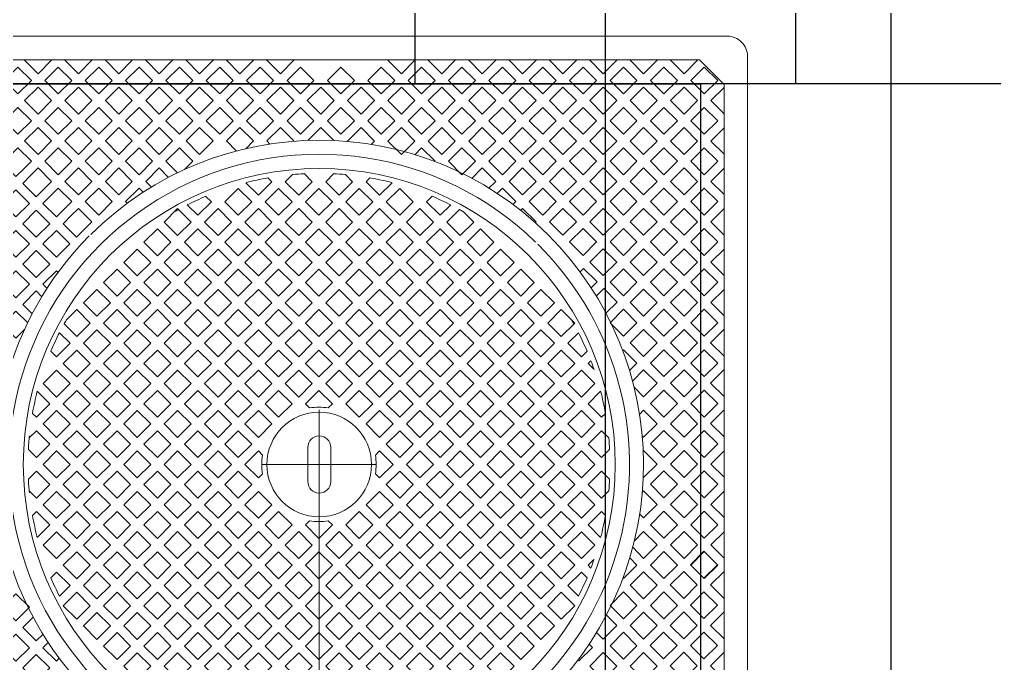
# Model space of a CAD drawing. Header units: millimetres. Extents: x -157642 to 241542, y -22875 to 31024.
# Drawn here: x -116766 to -115742, y 10566 to 11243 of the extents above; entities that cross this region are included whole.
import ezdxf

# ---------------------------------------------------------------- set-up
doc = ezdxf.new("R2010")
doc.units = ezdxf.units.MM
doc.header["$LTSCALE"] = 100
doc.header["$MEASUREMENT"] = 0
doc.linetypes.add('DASHEDX2', pattern=[1.5, 1, -0.5])
doc.layers.add('4', color=4, linetype='DASHEDX2', transparency=0.1)
doc.layers.add('8', color=8, linetype='Continuous')
doc.layers.add('timcong', color=20, linetype='Continuous')
doc.layers.add('Dim', color=25, linetype='Continuous', lineweight=9)

# ---------------------------------------------------------------- blocks, each defined once
blk = doc.blocks.new('N')
at = {"layer": 'Dim'}
for p, q in [((-2.99, 87.55), (-84.36, 87.55)), ((-0.41, 84.96), (-2.99, 87.55)), ((-0.41, 84.96), (-2.99, 87.55)), ((-0.41, 5.13), (-0.41, 84.96)), ((-41.11, 46.2), (-44.71, 46.2)), ((-45.91, 45), (-45.91, 45)), ((-39.91, 45), (-39.91, 45)), ((-41.11, 43.8), (-44.71, 43.8))]:
    blk.add_line(p, q, dxfattribs=at)
at = {"layer": 'Dim', "ltscale": 3}
for p, q in [((-42.91, 50.94), (-42.91, 38.99)), ((-37.15, 45), (-89.94, 45))]:
    blk.add_line(p, q, dxfattribs=at)
at = {"layer": 'Dim'}
blk.add_lwpolyline([(-0.01, 90, -0.414214), (2.09, 87.9), (2.09, 2.1, -0.414214), (-0.01, 0), (-85.83, 0, -0.414214), (-87.93, 2.1), (-87.93, 87.9, -0.414214), (-85.83, 90)], format="xyb", close=True, dxfattribs=at)
for points in [[(-65.46, 87.55), (-64.05, 86.13), (-62.64, 87.55)], [(-61.22, 87.55), (-59.81, 86.13), (-58.39, 87.55)], [(-56.98, 87.55), (-55.56, 86.13), (-54.15, 87.55)], [(-52.74, 87.55), (-51.35, 86.16), (-49.97, 87.55)], [(-48.49, 87.55), (-47.11, 86.16), (-45.72, 87.55)], [(-44.25, 87.55), (-42.87, 86.16), (-41.48, 87.55)], [(-40.01, 87.55), (-38.59, 86.13), (-37.18, 87.55)], [(-35.77, 87.55), (-34.35, 86.13), (-32.94, 87.55)], [(-31.52, 87.55), (-30.11, 86.13), (-28.69, 87.55)], [(-27.28, 87.55), (-25.9, 86.16), (-24.51, 87.55)], [(-23.04, 87.55), (-21.65, 86.16), (-20.27, 87.55)], [(-18.8, 87.55), (-17.41, 86.16), (-16.03, 87.55)], [(-14.55, 87.55), (-13.17, 86.16), (-11.78, 87.55)], [(-10.31, 87.55), (-8.93, 86.16), (-7.54, 87.55)], [(-6.07, 87.55), (-4.68, 86.16), (-3.3, 87.55)], [(-0.41, 84.72), (-0.44, 84.75), (-1.85, 83.33), (-0.44, 81.92), (-0.41, 81.95)], [(-50.92, 78.11), (-49.94, 79.09), (-51.35, 80.51), (-52.77, 79.09), (-51.61, 77.94)], [(-45.85, 78.94), (-45.69, 79.09), (-47.11, 80.51), (-48.52, 79.09), (-48.1, 78.67)], [(-41.51, 79.04), (-41.45, 79.09), (-42.87, 80.51), (-44.28, 79.09), (-44.23, 79.04)], [(-37.64, 78.66), (-37.21, 79.09), (-38.62, 80.51), (-40.04, 79.09), (-39.88, 78.93)], [(-34.14, 77.92), (-32.97, 79.09), (-34.38, 80.51), (-35.8, 79.09), (-34.79, 78.08)], [(-0.41, 80.48), (-0.44, 80.51), (-1.85, 79.09), (-0.44, 77.68), (-0.41, 77.7)], [(-52.71, 77.63), (-53.47, 78.38), (-54.89, 76.97), (-54.83, 76.91)], [(-30.93, 76.89), (-30.85, 76.97), (-32.26, 78.38), (-33.04, 77.6)], [(-58.74, 75.17), (-59.84, 76.26), (-61.25, 74.85), (-60.55, 74.15)], [(-25.22, 74.11), (-24.43, 74.9), (-25.84, 76.32), (-27.02, 75.13)], [(-0.41, 76.24), (-0.44, 76.26), (-1.85, 74.85), (-0.44, 73.44), (-0.41, 73.46)], [(-48.26, 75.08), (-47.85, 74.67), (-49.26, 73.25), (-50.58, 74.57)], [(-44.45, 75.51), (-43.6, 74.67), (-45.02, 73.25), (-46.43, 74.67), (-45.68, 75.42)], [(-40.12, 75.42), (-39.36, 74.67), (-40.78, 73.25), (-42.19, 74.67), (-41.35, 75.51)], [(-35.22, 74.57), (-36.53, 73.25), (-37.95, 74.67), (-37.54, 75.08)], [(-52.88, 73.87), (-53.5, 73.25), (-53.79, 73.54)], [(-32, 73.54), (-32.29, 73.25), (-32.91, 73.87)], [(-22.68, 72.41), (-22.31, 72.78), (-23.72, 74.2), (-24.35, 73.57)], [(-61.79, 73.36), (-62.13, 73.7), (-63.55, 72.28), (-63.45, 72.18)], [(-54.8, 73.14), (-54.21, 72.55), (-55.62, 71.13), (-56.73, 72.24)], [(-29.06, 72.24), (-30.17, 71.13), (-31.58, 72.55), (-30.99, 73.14)], [(-0.41, 71.99), (-0.44, 72.02), (-1.85, 70.61), (-0.44, 69.19), (-0.41, 69.22)], [(-16.21, 66.15), (-16, 66.36), (-17.41, 67.78), (-17.5, 67.69)], [(-0.41, 67.75), (-0.44, 67.78), (-1.85, 66.36), (-0.44, 64.95), (-0.41, 64.98)], [(-14.43, 63.69), (-13.87, 64.24), (-15.29, 65.66), (-15.59, 65.35)], [(-12.85, 61.02), (-11.75, 62.12), (-13.17, 63.54), (-13.88, 62.82)], [(-0.41, 63.51), (-0.44, 63.54), (-1.85, 62.12), (-0.44, 60.71), (-0.41, 60.73)], [(-16.11, 59.73), (-17.44, 58.4), (-18.86, 59.82), (-17.44, 61.23), (-16.34, 60.13)], [(-14.73, 56.87), (-15.32, 56.28), (-16.73, 57.7), (-15.62, 58.81)], [(-0.41, 59.27), (-0.44, 59.29), (-1.85, 57.88), (-0.44, 56.46), (-0.41, 56.49)], [(-10.36, 55.03), (-9.63, 55.76), (-11.05, 57.17), (-11.08, 57.14)], [(-0.41, 55.02), (-0.44, 55.05), (-1.85, 53.64), (-0.44, 52.22), (-0.41, 52.25)], [(-43.88, 50.9), (-44.31, 51.33), (-42.9, 52.75), (-41.48, 51.33), (-41.92, 50.9)], [(-12.79, 50.33), (-13.2, 49.92), (-14.61, 51.33), (-13.3, 52.65)], [(-8.98, 48.04), (-8.93, 47.98), (-7.51, 49.39), (-8.93, 50.81), (-9.28, 50.45)], [(-12.35, 46.52), (-13.2, 45.68), (-14.61, 47.09), (-13.2, 48.5), (-12.44, 47.75)], [(-48.83, 43.99), (-49.26, 43.55), (-50.67, 44.97), (-49.26, 46.38), (-48.83, 45.95)], [(-36.97, 45.95), (-36.53, 46.38), (-35.12, 44.97), (-36.53, 43.55), (-36.97, 43.99)], [(-8.87, 43.79), (-7.51, 45.15), (-8.88, 46.52)], [(-12.44, 42.19), (-13.2, 41.43), (-14.61, 42.85), (-13.2, 44.26), (-12.35, 43.42)], [(-9.24, 39.81), (-8.92, 39.49), (-7.51, 40.91), (-8.92, 42.32), (-8.95, 42.29)], [(-0.41, 42.3), (-0.44, 42.32), (-1.85, 40.91), (-0.44, 39.49), (-0.41, 39.52)], [(-13.3, 37.29), (-14.61, 38.6), (-13.2, 40.02), (-12.79, 39.61)], [(-41.92, 39.04), (-41.48, 38.6), (-42.9, 37.19), (-44.31, 38.6), (-43.88, 39.04)], [(-9.98, 36.3), (-8.92, 35.25), (-7.51, 36.67), (-8.92, 38.08), (-9.73, 37.27)], [(-0.41, 38.05), (-0.44, 38.08), (-1.85, 36.67), (-0.44, 35.25), (-0.41, 35.28)], [(-0.41, 33.81), (-0.44, 33.84), (-1.85, 32.42), (-0.44, 31.01), (-0.41, 31.04)], [(-15.62, 31.13), (-16.73, 32.24), (-15.32, 33.66), (-14.73, 33.06)], [(-12.27, 30.11), (-11.05, 28.89), (-9.63, 30.3), (-11.05, 31.72), (-11.93, 30.83)], [(-13.77, 27.36), (-13.17, 26.77), (-11.75, 28.18), (-12.75, 29.17)], [(-0.41, 29.57), (-0.44, 29.59), (-1.85, 28.18), (-0.44, 26.77), (-0.41, 26.79)], [(-15.47, 24.82), (-15.29, 24.64), (-13.87, 26.06), (-14.31, 26.49)], [(-0.41, 25.33), (-0.44, 25.35), (-1.85, 23.94), (-0.44, 22.52), (-0.41, 22.55)], [(-28.13, 18.19), (-29.46, 19.51), (-28.05, 20.93), (-26.63, 19.51), (-27.74, 18.41)], [(-16.8, 18.89), (-16, 19.7), (-17.41, 21.11), (-18.22, 20.3)], [(-0.41, 21.08), (-0.44, 21.11), (-1.85, 19.7), (-0.44, 18.28), (-0.41, 18.31)], [(-16.8, 18.89), (-17.61, 18.08), (-19.02, 19.5), (-18.22, 20.3)], [(-56.73, 17.7), (-55.62, 18.81), (-54.21, 17.39), (-54.8, 16.8)], [(-30.99, 16.8), (-31.58, 17.39), (-30.17, 18.81), (-29.06, 17.7)], [(-14.68, 16.77), (-13.87, 17.57), (-15.29, 18.99), (-16.09, 18.18)], [(-61.6, 16.52), (-62.16, 15.96), (-63.57, 17.38), (-63.26, 17.68)], [(-22.73, 17.55), (-22.56, 17.38), (-23.97, 15.96), (-24.41, 16.4)], [(-14.68, 16.77), (-15.49, 15.96), (-16.9, 17.38), (-16.09, 18.18)], [(-50.58, 15.37), (-49.26, 16.68), (-47.85, 15.27), (-48.26, 14.86)], [(-45.68, 14.51), (-46.43, 15.27), (-45.02, 16.68), (-43.6, 15.27), (-44.45, 14.43)], [(-41.35, 14.43), (-42.19, 15.27), (-40.78, 16.68), (-39.36, 15.27), (-40.12, 14.51)], [(-37.54, 14.86), (-37.95, 15.27), (-36.53, 16.68), (-35.22, 15.37)], [(-12.56, 14.65), (-11.75, 15.45), (-13.17, 16.87), (-13.97, 16.06)], [(-0.41, 16.84), (-0.44, 16.87), (-1.85, 15.45), (-0.44, 14.04), (-0.41, 14.06)], [(-58.94, 14.94), (-60.03, 13.84), (-61.45, 15.25), (-60.74, 15.97)], [(-25.28, 15.85), (-24.68, 15.25), (-26.09, 13.84), (-27.09, 14.83)], [(-12.56, 14.65), (-13.37, 13.84), (-14.78, 15.25), (-13.97, 16.06)], [(-28.03, 14.36), (-26.8, 13.13), (-28.21, 11.72), (-29.63, 13.13), (-28.74, 14.02)], [(-10.44, 12.52), (-9.63, 13.33), (-11.05, 14.75), (-11.85, 13.94)], [(-10.44, 12.53), (-11.24, 11.72), (-12.66, 13.13), (-11.85, 13.94)]]:
    blk.add_lwpolyline(points, dxfattribs=at)
for points in [[(-61.93, 84.01), (-60.51, 85.43), (-61.93, 86.84), (-63.34, 85.43)], [(-61.93, 84.01), (-60.51, 85.43), (-61.93, 86.84), (-63.34, 85.43)], [(-57.69, 84.01), (-56.27, 85.43), (-57.69, 86.84), (-59.1, 85.43)], [(-57.69, 84.01), (-56.27, 85.43), (-57.69, 86.84), (-59.1, 85.43)], [(-53.47, 84.04), (-52.06, 85.46), (-53.47, 86.87), (-54.89, 85.46)], [(-53.44, 84.01), (-52.03, 85.43), (-53.44, 86.84), (-54.86, 85.43)], [(-49.23, 84.04), (-47.82, 85.46), (-49.23, 86.87), (-50.64, 85.46)], [(-49.23, 84.04), (-47.82, 85.46), (-49.23, 86.87), (-50.64, 85.46)], [(-49.23, 84.04), (-47.82, 85.46), (-49.23, 86.87), (-50.64, 85.46)], [(-44.99, 84.04), (-43.57, 85.46), (-44.99, 86.87), (-46.4, 85.46)], [(-44.99, 84.04), (-43.57, 85.46), (-44.99, 86.87), (-46.4, 85.46)], [(-40.74, 84.04), (-39.33, 85.46), (-40.74, 86.87), (-42.16, 85.46)], [(-36.5, 84.04), (-35.09, 85.46), (-36.5, 86.87), (-37.92, 85.46)], [(-32.26, 84.04), (-30.85, 85.46), (-32.26, 86.87), (-33.67, 85.46)], [(-28.02, 84.04), (-26.6, 85.46), (-28.02, 86.87), (-29.43, 85.46)], [(-23.77, 84.04), (-22.36, 85.46), (-23.77, 86.87), (-25.19, 85.46)], [(-19.53, 84.04), (-18.12, 85.46), (-19.53, 86.87), (-20.95, 85.46)], [(-15.29, 84.04), (-13.87, 85.46), (-15.29, 86.87), (-16.7, 85.46)], [(-11.05, 84.04), (-9.63, 85.46), (-11.05, 86.87), (-12.46, 85.46)], [(-6.8, 84.04), (-5.39, 85.46), (-6.8, 86.87), (-8.22, 85.46)], [(-2.56, 84.04), (-1.15, 85.46), (-2.56, 86.87), (-3.98, 85.46)], [(-64.05, 81.89), (-62.64, 83.3), (-64.05, 84.72), (-65.46, 83.3)], [(-59.81, 81.89), (-58.39, 83.3), (-59.81, 84.72), (-61.22, 83.3)], [(-55.56, 81.89), (-54.15, 83.3), (-55.56, 84.72), (-56.98, 83.3)], [(-51.35, 81.92), (-49.94, 83.33), (-51.35, 84.75), (-52.77, 83.33)], [(-51.35, 81.92), (-49.94, 83.33), (-51.35, 84.75), (-52.77, 83.33)], [(-47.11, 81.92), (-45.69, 83.33), (-47.11, 84.75), (-48.52, 83.33)], [(-47.11, 81.92), (-45.69, 83.33), (-47.11, 84.75), (-48.52, 83.33)], [(-47.11, 81.92), (-45.69, 83.33), (-47.11, 84.75), (-48.52, 83.33)], [(-42.87, 81.92), (-41.45, 83.33), (-42.87, 84.75), (-44.28, 83.33)], [(-38.62, 81.92), (-37.21, 83.33), (-38.62, 84.75), (-40.04, 83.33)], [(-34.38, 81.92), (-32.97, 83.33), (-34.38, 84.75), (-35.8, 83.33)], [(-30.14, 81.92), (-28.72, 83.33), (-30.14, 84.75), (-31.55, 83.33)], [(-25.9, 81.92), (-24.48, 83.33), (-25.9, 84.75), (-27.31, 83.33)], [(-21.65, 81.92), (-20.24, 83.33), (-21.65, 84.75), (-23.07, 83.33)], [(-17.41, 81.92), (-16, 83.33), (-17.41, 84.75), (-18.82, 83.33)], [(-13.17, 81.92), (-11.75, 83.33), (-13.17, 84.75), (-14.58, 83.33)], [(-8.93, 81.92), (-7.51, 83.33), (-8.93, 84.75), (-10.34, 83.33)], [(-4.68, 81.92), (-3.27, 83.33), (-4.68, 84.75), (-6.1, 83.33)], [(-61.93, 79.77), (-60.51, 81.18), (-61.93, 82.6), (-63.34, 81.18)], [(-57.72, 79.8), (-56.3, 81.21), (-57.72, 82.63), (-59.13, 81.21)], [(-53.47, 79.8), (-52.06, 81.21), (-53.47, 82.63), (-54.89, 81.21)], [(-49.23, 79.8), (-47.82, 81.21), (-49.23, 82.63), (-50.64, 81.21)], [(-44.99, 79.8), (-43.57, 81.21), (-44.99, 82.63), (-46.4, 81.21)], [(-40.74, 79.8), (-39.33, 81.21), (-40.74, 82.63), (-42.16, 81.21)], [(-36.5, 79.8), (-35.09, 81.21), (-36.5, 82.63), (-37.92, 81.21)], [(-32.26, 79.8), (-30.85, 81.21), (-32.26, 82.63), (-33.67, 81.21)], [(-28.02, 79.8), (-26.6, 81.21), (-28.02, 82.63), (-29.43, 81.21)], [(-23.77, 79.8), (-22.36, 81.21), (-23.77, 82.63), (-25.19, 81.21)], [(-19.53, 79.8), (-18.12, 81.21), (-19.53, 82.63), (-20.95, 81.21)], [(-15.29, 79.8), (-13.87, 81.21), (-15.29, 82.63), (-16.7, 81.21)], [(-11.05, 79.8), (-9.63, 81.21), (-11.05, 82.63), (-12.46, 81.21)], [(-6.8, 79.8), (-5.39, 81.21), (-6.8, 82.63), (-8.22, 81.21)], [(-2.56, 79.8), (-1.15, 81.21), (-2.56, 82.63), (-3.98, 81.21)], [(-64.08, 77.68), (-62.67, 79.09), (-64.08, 80.51), (-65.49, 79.09)], [(-59.84, 77.68), (-58.42, 79.09), (-59.84, 80.51), (-61.25, 79.09)], [(-55.59, 77.68), (-54.18, 79.09), (-55.59, 80.51), (-57.01, 79.09)], [(-55.59, 77.68), (-54.18, 79.09), (-55.59, 80.51), (-57.01, 79.09)], [(-30.14, 77.68), (-28.72, 79.09), (-30.14, 80.51), (-31.55, 79.09)], [(-25.9, 77.68), (-24.48, 79.09), (-25.9, 80.51), (-27.31, 79.09)], [(-21.65, 77.68), (-20.24, 79.09), (-21.65, 80.51), (-23.07, 79.09)], [(-17.41, 77.68), (-16, 79.09), (-17.41, 80.51), (-18.82, 79.09)], [(-13.17, 77.68), (-11.75, 79.09), (-13.17, 80.51), (-14.58, 79.09)], [(-8.93, 77.68), (-7.51, 79.09), (-8.93, 80.51), (-10.34, 79.09)], [(-4.68, 77.68), (-3.27, 79.09), (-4.68, 80.51), (-6.1, 79.09)], [(-61.96, 75.56), (-60.54, 76.97), (-61.96, 78.38), (-63.37, 76.97)], [(-57.72, 75.56), (-56.3, 76.97), (-57.72, 78.38), (-59.13, 76.97)], [(-28.02, 75.56), (-26.6, 76.97), (-28.02, 78.38), (-29.43, 76.97)], [(-23.77, 75.56), (-22.36, 76.97), (-23.77, 78.38), (-25.19, 76.97)], [(-19.53, 75.56), (-18.12, 76.97), (-19.53, 78.38), (-20.95, 76.97)], [(-15.29, 75.56), (-13.87, 76.97), (-15.29, 78.38), (-16.7, 76.97)], [(-11.05, 75.56), (-9.63, 76.97), (-11.05, 78.38), (-12.46, 76.97)], [(-6.8, 75.56), (-5.39, 76.97), (-6.8, 78.38), (-8.22, 76.97)], [(-2.56, 75.56), (-1.15, 76.97), (-2.56, 78.38), (-3.98, 76.97)], [(-64.08, 73.43), (-62.67, 74.85), (-64.08, 76.26), (-65.49, 74.85)], [(-21.65, 73.44), (-20.24, 74.85), (-21.65, 76.26), (-23.07, 74.85)], [(-17.41, 73.44), (-16, 74.85), (-17.41, 76.26), (-18.82, 74.85)], [(-13.17, 73.44), (-11.75, 74.85), (-13.17, 76.26), (-14.58, 74.85)], [(-8.93, 73.44), (-7.51, 74.85), (-8.93, 76.26), (-10.34, 74.85)], [(-4.68, 73.44), (-3.27, 74.85), (-4.68, 76.26), (-6.1, 74.85)], [(-49.97, 72.55), (-51.38, 71.13), (-52.8, 72.55), (-51.38, 73.96)], [(-45.73, 72.55), (-47.14, 71.13), (-48.55, 72.55), (-47.14, 73.96)], [(-41.48, 72.55), (-42.9, 71.13), (-44.31, 72.55), (-42.9, 73.96)], [(-37.24, 72.55), (-38.65, 71.13), (-40.07, 72.55), (-38.65, 73.96)], [(-33, 72.55), (-34.41, 71.13), (-35.83, 72.55), (-34.41, 73.96)], [(-19.53, 71.31), (-18.12, 72.73), (-19.53, 74.14), (-20.95, 72.73)], [(-15.29, 71.31), (-13.87, 72.73), (-15.29, 74.14), (-16.7, 72.73)], [(-11.05, 71.31), (-9.63, 72.73), (-11.05, 74.14), (-12.46, 72.73)], [(-6.8, 71.31), (-5.39, 72.73), (-6.8, 74.14), (-8.22, 72.73)], [(-2.56, 71.31), (-1.15, 72.73), (-2.56, 74.14), (-3.98, 72.73)], [(-56.33, 70.42), (-57.75, 69.01), (-59.16, 70.42), (-57.75, 71.84)], [(-52.08, 70.42), (-53.5, 69.01), (-54.91, 70.42), (-53.5, 71.84)], [(-47.85, 70.42), (-49.26, 69.01), (-50.67, 70.42), (-49.26, 71.84)], [(-43.6, 70.42), (-45.02, 69.01), (-46.43, 70.42), (-45.02, 71.84)], [(-39.36, 70.42), (-40.78, 69.01), (-42.19, 70.42), (-40.78, 71.84)], [(-35.12, 70.42), (-36.53, 69.01), (-37.95, 70.42), (-36.53, 71.84)], [(-30.88, 70.42), (-32.29, 69.01), (-33.7, 70.42), (-32.29, 71.84)], [(-26.63, 70.42), (-28.05, 69.01), (-29.46, 70.42), (-28.05, 71.84)], [(-17.41, 69.19), (-16, 70.61), (-17.41, 72.02), (-18.82, 70.61)], [(-13.17, 69.19), (-11.75, 70.61), (-13.17, 72.02), (-14.58, 70.61)], [(-8.93, 69.19), (-7.51, 70.61), (-8.93, 72.02), (-10.34, 70.61)], [(-4.68, 69.19), (-3.27, 70.61), (-4.68, 72.02), (-6.1, 70.61)], [(-58.45, 68.3), (-59.87, 66.89), (-61.28, 68.3), (-59.87, 69.72)], [(-54.2, 68.3), (-55.62, 66.89), (-57.03, 68.3), (-55.62, 69.72)], [(-49.96, 68.3), (-51.38, 66.89), (-52.79, 68.3), (-51.38, 69.72)], [(-45.73, 68.3), (-47.14, 66.89), (-48.55, 68.3), (-47.14, 69.72)], [(-41.48, 68.3), (-42.9, 66.89), (-44.31, 68.3), (-42.9, 69.72)], [(-37.24, 68.3), (-38.65, 66.89), (-40.07, 68.3), (-38.65, 69.72)], [(-33, 68.3), (-34.41, 66.89), (-35.83, 68.3), (-34.41, 69.72)], [(-28.75, 68.3), (-30.17, 66.89), (-31.58, 68.3), (-30.17, 69.72)], [(-24.51, 68.3), (-25.93, 66.89), (-27.34, 68.3), (-25.93, 69.72)], [(-15.29, 67.07), (-13.87, 68.49), (-15.29, 69.9), (-16.7, 68.49)], [(-11.05, 67.07), (-9.63, 68.49), (-11.05, 69.9), (-12.46, 68.49)], [(-6.8, 67.07), (-5.39, 68.49), (-6.8, 69.9), (-8.22, 68.49)], [(-2.56, 67.07), (-1.15, 68.49), (-2.56, 69.9), (-3.98, 68.49)], [(-13.17, 64.95), (-11.75, 66.36), (-13.17, 67.78), (-14.58, 66.36)], [(-8.93, 64.95), (-7.51, 66.36), (-8.93, 67.78), (-10.34, 66.36)], [(-4.68, 64.95), (-3.27, 66.36), (-4.68, 67.78), (-6.1, 66.36)], [(-60.57, 66.18), (-61.99, 64.77), (-63.4, 66.18), (-61.99, 67.6)], [(-56.33, 66.18), (-57.75, 64.77), (-59.16, 66.18), (-57.75, 67.6)], [(-52.08, 66.18), (-53.5, 64.77), (-54.91, 66.18), (-53.5, 67.6)], [(-47.85, 66.18), (-49.26, 64.77), (-50.67, 66.18), (-49.26, 67.6)], [(-43.6, 66.18), (-45.02, 64.77), (-46.43, 66.18), (-45.02, 67.6)], [(-39.36, 66.18), (-40.78, 64.77), (-42.19, 66.18), (-40.78, 67.6)], [(-35.12, 66.18), (-36.53, 64.77), (-37.95, 66.18), (-36.53, 67.6)], [(-30.88, 66.18), (-32.29, 64.77), (-33.7, 66.18), (-32.29, 67.6)], [(-26.63, 66.18), (-28.05, 64.77), (-29.46, 66.18), (-28.05, 67.6)], [(-22.39, 66.18), (-23.8, 64.77), (-25.22, 66.18), (-23.8, 67.6)], [(-11.05, 62.83), (-9.63, 64.24), (-11.05, 65.66), (-12.46, 64.24)], [(-6.8, 62.83), (-5.39, 64.24), (-6.8, 65.66), (-8.22, 64.24)], [(-2.56, 62.83), (-1.15, 64.24), (-2.56, 65.66), (-3.98, 64.24)], [(-62.7, 64.06), (-64.11, 62.65), (-65.52, 64.06), (-64.11, 65.47)], [(-58.45, 64.06), (-59.87, 62.65), (-61.28, 64.06), (-59.87, 65.47)], [(-54.2, 64.06), (-55.62, 62.65), (-57.03, 64.06), (-55.62, 65.47)], [(-49.96, 64.06), (-51.38, 62.65), (-52.79, 64.06), (-51.38, 65.47)], [(-45.73, 64.06), (-47.14, 62.65), (-48.55, 64.06), (-47.14, 65.47)], [(-41.48, 64.06), (-42.9, 62.65), (-44.31, 64.06), (-42.9, 65.47)], [(-37.24, 64.06), (-38.65, 62.65), (-40.07, 64.06), (-38.65, 65.47)], [(-33, 64.06), (-34.41, 62.65), (-35.83, 64.06), (-34.41, 65.47)], [(-28.75, 64.06), (-30.17, 62.65), (-31.58, 64.06), (-30.17, 65.47)], [(-24.51, 64.06), (-25.93, 62.65), (-27.34, 64.06), (-25.93, 65.47)], [(-20.27, 64.06), (-21.68, 62.65), (-23.1, 64.06), (-21.68, 65.47)], [(-8.93, 60.71), (-7.51, 62.12), (-8.93, 63.54), (-10.34, 62.12)], [(-4.68, 60.71), (-3.27, 62.12), (-4.68, 63.54), (-6.1, 62.12)], [(-60.57, 61.94), (-61.99, 60.53), (-63.4, 61.94), (-61.99, 63.35)], [(-56.33, 61.94), (-57.75, 60.53), (-59.16, 61.94), (-57.75, 63.35)], [(-52.08, 61.94), (-53.5, 60.53), (-54.91, 61.94), (-53.5, 63.35)], [(-47.85, 61.94), (-49.26, 60.53), (-50.67, 61.94), (-49.26, 63.35)], [(-43.6, 61.94), (-45.02, 60.53), (-46.43, 61.94), (-45.02, 63.35)], [(-39.36, 61.94), (-40.78, 60.53), (-42.19, 61.94), (-40.78, 63.35)], [(-35.12, 61.94), (-36.53, 60.53), (-37.95, 61.94), (-36.53, 63.35)], [(-30.88, 61.94), (-32.29, 60.53), (-33.7, 61.94), (-32.29, 63.35)], [(-26.63, 61.94), (-28.05, 60.53), (-29.46, 61.94), (-28.05, 63.35)], [(-22.39, 61.94), (-23.8, 60.53), (-25.22, 61.94), (-23.8, 63.35)], [(-18.15, 61.94), (-19.56, 60.53), (-20.98, 61.94), (-19.56, 63.35)], [(-62.7, 59.82), (-64.11, 58.4), (-65.52, 59.82), (-64.11, 61.23)], [(-58.45, 59.82), (-59.87, 58.4), (-61.28, 59.82), (-59.87, 61.23)], [(-54.2, 59.82), (-55.62, 58.4), (-57.03, 59.82), (-55.62, 61.23)], [(-49.96, 59.82), (-51.38, 58.4), (-52.79, 59.82), (-51.38, 61.23)], [(-45.73, 59.82), (-47.14, 58.4), (-48.55, 59.82), (-47.14, 61.23)], [(-41.48, 59.82), (-42.9, 58.4), (-44.31, 59.82), (-42.9, 61.23)], [(-37.24, 59.82), (-38.65, 58.4), (-40.07, 59.82), (-38.65, 61.23)], [(-33, 59.82), (-34.41, 58.4), (-35.83, 59.82), (-34.41, 61.23)], [(-28.75, 59.82), (-30.17, 58.4), (-31.58, 59.82), (-30.17, 61.23)], [(-24.51, 59.82), (-25.93, 58.4), (-27.34, 59.82), (-25.93, 61.23)], [(-20.27, 59.82), (-21.68, 58.4), (-23.1, 59.82), (-21.68, 61.23)], [(-11.05, 58.59), (-9.63, 60), (-11.05, 61.41), (-12.46, 60)], [(-6.8, 58.59), (-5.39, 60), (-6.8, 61.41), (-8.22, 60)], [(-2.56, 58.59), (-1.15, 60), (-2.56, 61.41), (-3.98, 60)], [(-60.57, 57.7), (-61.99, 56.28), (-63.4, 57.7), (-61.99, 59.11)], [(-56.33, 57.7), (-57.75, 56.28), (-59.16, 57.7), (-57.75, 59.11)], [(-52.08, 57.7), (-53.5, 56.28), (-54.91, 57.7), (-53.5, 59.11)], [(-47.85, 57.7), (-49.26, 56.28), (-50.67, 57.7), (-49.26, 59.11)], [(-43.6, 57.7), (-45.02, 56.28), (-46.43, 57.7), (-45.02, 59.11)], [(-39.36, 57.7), (-40.78, 56.28), (-42.19, 57.7), (-40.78, 59.11)], [(-35.12, 57.7), (-36.53, 56.28), (-37.95, 57.7), (-36.53, 59.11)], [(-30.88, 57.7), (-32.29, 56.28), (-33.7, 57.7), (-32.29, 59.11)], [(-26.63, 57.7), (-28.05, 56.28), (-29.46, 57.7), (-28.05, 59.11)], [(-22.39, 57.7), (-23.8, 56.28), (-25.22, 57.7), (-23.8, 59.11)], [(-18.15, 57.7), (-19.56, 56.28), (-20.98, 57.7), (-19.56, 59.11)], [(-8.93, 56.46), (-7.51, 57.88), (-8.93, 59.29), (-10.34, 57.88)], [(-4.68, 56.46), (-3.27, 57.88), (-4.68, 59.29), (-6.1, 57.88)], [(-62.7, 55.58), (-64.11, 54.16), (-65.52, 55.58), (-64.11, 56.99)], [(-58.45, 55.58), (-59.87, 54.16), (-61.28, 55.58), (-59.87, 56.99)], [(-54.2, 55.58), (-55.62, 54.16), (-57.03, 55.58), (-55.62, 56.99)], [(-49.96, 55.58), (-51.38, 54.16), (-52.79, 55.58), (-51.38, 56.99)], [(-45.73, 55.58), (-47.14, 54.16), (-48.55, 55.58), (-47.14, 56.99)], [(-41.48, 55.58), (-42.9, 54.16), (-44.31, 55.58), (-42.9, 56.99)], [(-37.24, 55.58), (-38.65, 54.16), (-40.07, 55.58), (-38.65, 56.99)], [(-33, 55.58), (-34.41, 54.16), (-35.83, 55.58), (-34.41, 56.99)], [(-28.75, 55.58), (-30.17, 54.16), (-31.58, 55.58), (-30.17, 56.99)], [(-24.51, 55.58), (-25.93, 54.16), (-27.34, 55.58), (-25.93, 56.99)], [(-20.27, 55.58), (-21.68, 54.16), (-23.1, 55.58), (-21.68, 56.99)], [(-16.03, 55.58), (-17.44, 54.16), (-18.86, 55.58), (-17.44, 56.99)], [(-6.8, 54.34), (-5.39, 55.76), (-6.8, 57.17), (-8.22, 55.76)], [(-2.56, 54.34), (-1.15, 55.76), (-2.56, 57.17), (-3.98, 55.76)], [(-60.58, 53.45), (-61.99, 52.04), (-63.41, 53.45), (-61.99, 54.87)], [(-56.33, 53.45), (-57.75, 52.04), (-59.16, 53.45), (-57.75, 54.87)], [(-52.08, 53.45), (-53.5, 52.04), (-54.91, 53.45), (-53.5, 54.87)], [(-47.85, 53.45), (-49.26, 52.04), (-50.67, 53.45), (-49.26, 54.87)], [(-43.6, 53.45), (-45.02, 52.04), (-46.43, 53.45), (-45.02, 54.87)], [(-39.36, 53.45), (-40.78, 52.04), (-42.19, 53.45), (-40.78, 54.87)], [(-35.12, 53.45), (-36.53, 52.04), (-37.95, 53.45), (-36.53, 54.87)], [(-30.88, 53.45), (-32.29, 52.04), (-33.7, 53.45), (-32.29, 54.87)], [(-26.63, 53.45), (-28.05, 52.04), (-29.46, 53.45), (-28.05, 54.87)], [(-22.39, 53.45), (-23.8, 52.04), (-25.22, 53.45), (-23.8, 54.87)], [(-18.15, 53.45), (-19.56, 52.04), (-20.98, 53.45), (-19.56, 54.87)], [(-13.91, 53.45), (-15.32, 52.04), (-16.73, 53.45), (-15.32, 54.87)], [(-8.93, 52.22), (-7.51, 53.64), (-8.93, 55.05), (-10.34, 53.64)], [(-4.68, 52.22), (-3.27, 53.64), (-4.68, 55.05), (-6.1, 53.64)], [(-62.7, 51.33), (-64.11, 49.92), (-65.53, 51.33), (-64.11, 52.75)], [(-58.46, 51.33), (-59.88, 49.92), (-61.29, 51.33), (-59.88, 52.75)], [(-54.2, 51.33), (-55.62, 49.92), (-57.03, 51.33), (-55.62, 52.75)], [(-49.96, 51.33), (-51.38, 49.92), (-52.79, 51.33), (-51.38, 52.75)], [(-45.73, 51.33), (-47.14, 49.92), (-48.55, 51.33), (-47.14, 52.75)], [(-37.24, 51.33), (-38.65, 49.92), (-40.07, 51.33), (-38.65, 52.75)], [(-33, 51.33), (-34.41, 49.92), (-35.83, 51.33), (-34.41, 52.75)], [(-28.75, 51.33), (-30.17, 49.92), (-31.58, 51.33), (-30.17, 52.75)], [(-24.51, 51.33), (-25.93, 49.92), (-27.34, 51.33), (-25.93, 52.75)], [(-20.27, 51.33), (-21.68, 49.92), (-23.1, 51.33), (-21.68, 52.75)], [(-16.03, 51.33), (-17.44, 49.92), (-18.86, 51.33), (-17.44, 52.75)], [(-6.8, 50.1), (-5.39, 51.51), (-6.8, 52.93), (-8.22, 51.51)], [(-2.56, 50.1), (-1.15, 51.51), (-2.56, 52.93), (-3.98, 51.51)], [(-60.57, 49.21), (-61.98, 47.8), (-63.4, 49.21), (-61.98, 50.63)], [(-56.33, 49.21), (-57.75, 47.8), (-59.16, 49.21), (-57.75, 50.63)], [(-52.08, 49.21), (-53.5, 47.8), (-54.91, 49.21), (-53.5, 50.63)], [(-47.85, 49.21), (-49.26, 47.8), (-50.67, 49.21), (-49.26, 50.63)], [(-35.12, 49.21), (-36.53, 47.8), (-37.95, 49.21), (-36.53, 50.63)], [(-30.88, 49.21), (-32.29, 47.8), (-33.7, 49.21), (-32.29, 50.63)], [(-26.63, 49.21), (-28.05, 47.8), (-29.46, 49.21), (-28.05, 50.63)], [(-22.39, 49.21), (-23.8, 47.8), (-25.22, 49.21), (-23.8, 50.63)], [(-18.15, 49.21), (-19.56, 47.8), (-20.98, 49.21), (-19.56, 50.63)], [(-13.91, 49.21), (-15.32, 47.8), (-16.73, 49.21), (-15.32, 50.63)], [(-4.68, 47.98), (-3.27, 49.39), (-4.68, 50.81), (-6.1, 49.39)], [(-62.7, 47.09), (-64.11, 45.68), (-65.53, 47.09), (-64.11, 48.5)], [(-58.46, 47.09), (-59.88, 45.68), (-61.29, 47.09), (-59.88, 48.5)], [(-54.2, 47.09), (-55.62, 45.68), (-57.03, 47.09), (-55.62, 48.5)], [(-49.96, 47.09), (-51.38, 45.68), (-52.79, 47.09), (-51.38, 48.5)], [(-33, 47.09), (-34.41, 45.68), (-35.83, 47.09), (-34.41, 48.5)], [(-28.75, 47.09), (-30.17, 45.68), (-31.58, 47.09), (-30.17, 48.5)], [(-24.51, 47.09), (-25.93, 45.68), (-27.34, 47.09), (-25.93, 48.5)], [(-20.27, 47.09), (-21.68, 45.68), (-23.1, 47.09), (-21.68, 48.5)], [(-16.03, 47.09), (-17.44, 45.68), (-18.86, 47.09), (-17.44, 48.5)], [(-6.8, 45.86), (-5.39, 47.27), (-6.8, 48.69), (-8.22, 47.27)], [(-2.56, 45.86), (-1.15, 47.27), (-2.56, 48.69), (-3.98, 47.27)], [(-60.57, 44.97), (-61.98, 43.55), (-63.4, 44.97), (-61.98, 46.38)], [(-56.33, 44.97), (-57.75, 43.55), (-59.16, 44.97), (-57.75, 46.38)], [(-52.08, 44.97), (-53.5, 43.55), (-54.91, 44.97), (-53.5, 46.38)], [(-30.88, 44.97), (-32.29, 43.55), (-33.7, 44.97), (-32.29, 46.38)], [(-26.63, 44.97), (-28.05, 43.55), (-29.46, 44.97), (-28.05, 46.38)], [(-22.39, 44.97), (-23.8, 43.55), (-25.22, 44.97), (-23.8, 46.38)], [(-18.15, 44.97), (-19.56, 43.55), (-20.98, 44.97), (-19.56, 46.38)], [(-13.91, 44.97), (-15.32, 43.55), (-16.73, 44.97), (-15.32, 46.38)], [(-4.68, 43.74), (-3.27, 45.15), (-4.68, 46.57), (-6.1, 45.15)], [(-62.7, 42.85), (-64.11, 41.43), (-65.53, 42.85), (-64.11, 44.26)], [(-58.46, 42.85), (-59.88, 41.43), (-61.29, 42.85), (-59.88, 44.26)], [(-54.2, 42.85), (-55.62, 41.43), (-57.03, 42.85), (-55.62, 44.26)], [(-49.96, 42.85), (-51.38, 41.43), (-52.79, 42.85), (-51.38, 44.26)], [(-33, 42.85), (-34.41, 41.43), (-35.83, 42.85), (-34.41, 44.26)], [(-28.75, 42.85), (-30.17, 41.43), (-31.58, 42.85), (-30.17, 44.26)], [(-24.51, 42.85), (-25.93, 41.43), (-27.34, 42.85), (-25.93, 44.26)], [(-20.27, 42.85), (-21.68, 41.43), (-23.1, 42.85), (-21.68, 44.26)], [(-16.03, 42.85), (-17.44, 41.43), (-18.86, 42.85), (-17.44, 44.26)], [(-6.8, 41.62), (-5.39, 43.03), (-6.8, 44.44), (-8.22, 43.03)], [(-2.56, 41.62), (-1.15, 43.03), (-2.56, 44.44), (-3.97, 43.03)], [(-60.57, 40.73), (-61.98, 39.31), (-63.4, 40.73), (-61.98, 42.14)], [(-56.33, 40.73), (-57.75, 39.31), (-59.16, 40.73), (-57.75, 42.14)], [(-52.08, 40.73), (-53.5, 39.31), (-54.91, 40.73), (-53.5, 42.14)], [(-47.85, 40.73), (-49.26, 39.31), (-50.67, 40.73), (-49.26, 42.14)], [(-35.12, 40.73), (-36.53, 39.31), (-37.95, 40.73), (-36.53, 42.14)], [(-30.88, 40.73), (-32.29, 39.31), (-33.7, 40.73), (-32.29, 42.14)], [(-26.63, 40.73), (-28.05, 39.31), (-29.46, 40.73), (-28.05, 42.14)], [(-22.39, 40.73), (-23.8, 39.31), (-25.22, 40.73), (-23.8, 42.14)], [(-18.15, 40.73), (-19.56, 39.31), (-20.98, 40.73), (-19.56, 42.14)], [(-13.91, 40.73), (-15.32, 39.31), (-16.73, 40.73), (-15.32, 42.14)], [(-4.68, 39.49), (-3.27, 40.91), (-4.68, 42.32), (-6.1, 40.91)], [(-62.7, 38.6), (-64.11, 37.19), (-65.53, 38.6), (-64.11, 40.02)], [(-58.46, 38.6), (-59.88, 37.19), (-61.29, 38.6), (-59.88, 40.02)], [(-54.2, 38.6), (-55.62, 37.19), (-57.03, 38.6), (-55.62, 40.02)], [(-49.96, 38.6), (-51.38, 37.19), (-52.79, 38.6), (-51.38, 40.02)], [(-45.73, 38.6), (-47.14, 37.19), (-48.55, 38.6), (-47.14, 40.02)], [(-37.24, 38.6), (-38.65, 37.19), (-40.07, 38.6), (-38.65, 40.02)], [(-33, 38.6), (-34.41, 37.19), (-35.83, 38.6), (-34.41, 40.02)], [(-28.75, 38.6), (-30.17, 37.19), (-31.58, 38.6), (-30.17, 40.02)], [(-24.51, 38.6), (-25.93, 37.19), (-27.34, 38.6), (-25.93, 40.02)], [(-20.27, 38.6), (-21.68, 37.19), (-23.1, 38.6), (-21.68, 40.02)], [(-16.03, 38.6), (-17.44, 37.19), (-18.86, 38.6), (-17.44, 40.02)], [(-6.8, 37.37), (-5.39, 38.79), (-6.8, 40.2), (-8.22, 38.79)], [(-2.56, 37.37), (-1.15, 38.79), (-2.56, 40.2), (-3.97, 38.79)], [(-4.68, 35.25), (-3.27, 36.67), (-4.68, 38.08), (-6.1, 36.67)], [(-60.57, 36.48), (-61.98, 35.07), (-63.4, 36.48), (-61.98, 37.9)], [(-56.33, 36.48), (-57.75, 35.07), (-59.16, 36.48), (-57.75, 37.9)], [(-52.08, 36.48), (-53.5, 35.07), (-54.91, 36.48), (-53.5, 37.9)], [(-47.85, 36.48), (-49.26, 35.07), (-50.67, 36.48), (-49.26, 37.9)], [(-43.6, 36.48), (-45.02, 35.07), (-46.43, 36.48), (-45.02, 37.9)], [(-39.36, 36.48), (-40.78, 35.07), (-42.19, 36.48), (-40.78, 37.9)], [(-35.12, 36.48), (-36.53, 35.07), (-37.95, 36.48), (-36.53, 37.9)], [(-30.88, 36.48), (-32.29, 35.07), (-33.7, 36.48), (-32.29, 37.9)], [(-26.63, 36.48), (-28.05, 35.07), (-29.46, 36.48), (-28.05, 37.9)], [(-22.39, 36.48), (-23.8, 35.07), (-25.22, 36.48), (-23.8, 37.9)], [(-18.15, 36.48), (-19.56, 35.07), (-20.98, 36.48), (-19.56, 37.9)], [(-13.91, 36.48), (-15.32, 35.07), (-16.73, 36.48), (-15.32, 37.9)], [(-6.8, 33.13), (-5.39, 34.54), (-6.8, 35.96), (-8.22, 34.54)], [(-2.56, 33.13), (-1.15, 34.54), (-2.56, 35.96), (-3.97, 34.54)], [(-62.7, 34.36), (-64.11, 32.95), (-65.52, 34.36), (-64.11, 35.78)], [(-58.45, 34.36), (-59.87, 32.95), (-61.28, 34.36), (-59.87, 35.78)], [(-54.2, 34.36), (-55.62, 32.95), (-57.03, 34.36), (-55.62, 35.78)], [(-49.96, 34.36), (-51.38, 32.95), (-52.79, 34.36), (-51.38, 35.78)], [(-45.73, 34.36), (-47.14, 32.95), (-48.55, 34.36), (-47.14, 35.78)], [(-41.48, 34.36), (-42.9, 32.95), (-44.31, 34.36), (-42.9, 35.78)], [(-37.24, 34.36), (-38.65, 32.95), (-40.07, 34.36), (-38.65, 35.78)], [(-33, 34.36), (-34.41, 32.95), (-35.83, 34.36), (-34.41, 35.78)], [(-28.75, 34.36), (-30.17, 32.95), (-31.58, 34.36), (-30.17, 35.78)], [(-24.51, 34.36), (-25.93, 32.95), (-27.34, 34.36), (-25.93, 35.78)], [(-20.27, 34.36), (-21.68, 32.95), (-23.1, 34.36), (-21.68, 35.78)], [(-16.03, 34.36), (-17.44, 32.95), (-18.86, 34.36), (-17.44, 35.78)], [(-8.92, 31.01), (-7.51, 32.42), (-8.92, 33.84), (-10.34, 32.42)], [(-4.68, 31.01), (-3.27, 32.42), (-4.68, 33.84), (-6.1, 32.42)], [(-60.57, 32.24), (-61.99, 30.83), (-63.4, 32.24), (-61.99, 33.66)], [(-56.33, 32.24), (-57.75, 30.83), (-59.16, 32.24), (-57.75, 33.66)], [(-52.08, 32.24), (-53.5, 30.83), (-54.91, 32.24), (-53.5, 33.66)], [(-47.85, 32.24), (-49.26, 30.83), (-50.67, 32.24), (-49.26, 33.66)], [(-43.6, 32.24), (-45.02, 30.83), (-46.43, 32.24), (-45.02, 33.66)], [(-39.36, 32.24), (-40.78, 30.83), (-42.19, 32.24), (-40.78, 33.66)], [(-35.12, 32.24), (-36.53, 30.83), (-37.95, 32.24), (-36.53, 33.66)], [(-30.88, 32.24), (-32.29, 30.83), (-33.7, 32.24), (-32.29, 33.66)], [(-26.63, 32.24), (-28.05, 30.83), (-29.46, 32.24), (-28.05, 33.66)], [(-22.39, 32.24), (-23.8, 30.83), (-25.22, 32.24), (-23.8, 33.66)], [(-18.15, 32.24), (-19.56, 30.83), (-20.98, 32.24), (-19.56, 33.66)], [(-62.7, 30.12), (-64.11, 28.71), (-65.52, 30.12), (-64.11, 31.53)], [(-58.45, 30.12), (-59.87, 28.71), (-61.28, 30.12), (-59.87, 31.53)], [(-54.2, 30.12), (-55.62, 28.71), (-57.03, 30.12), (-55.62, 31.53)], [(-49.96, 30.12), (-51.38, 28.71), (-52.79, 30.12), (-51.38, 31.53)], [(-45.73, 30.12), (-47.14, 28.71), (-48.55, 30.12), (-47.14, 31.53)], [(-41.48, 30.12), (-42.9, 28.71), (-44.31, 30.12), (-42.9, 31.53)], [(-37.24, 30.12), (-38.65, 28.71), (-40.07, 30.12), (-38.65, 31.53)], [(-33, 30.12), (-34.41, 28.71), (-35.83, 30.12), (-34.41, 31.53)], [(-28.75, 30.12), (-30.17, 28.71), (-31.58, 30.12), (-30.17, 31.53)], [(-24.51, 30.12), (-25.93, 28.71), (-27.34, 30.12), (-25.93, 31.53)], [(-20.27, 30.12), (-21.68, 28.71), (-23.1, 30.12), (-21.68, 31.53)], [(-16.03, 30.12), (-17.44, 28.71), (-18.86, 30.12), (-17.44, 31.53)], [(-6.8, 28.89), (-5.39, 30.3), (-6.8, 31.72), (-8.22, 30.3)], [(-2.56, 28.89), (-1.15, 30.3), (-2.56, 31.72), (-3.97, 30.3)], [(-60.57, 28), (-61.99, 26.58), (-63.4, 28), (-61.99, 29.41)], [(-56.33, 28), (-57.75, 26.58), (-59.16, 28), (-57.75, 29.41)], [(-52.08, 28), (-53.5, 26.58), (-54.91, 28), (-53.5, 29.41)], [(-47.85, 28), (-49.26, 26.58), (-50.67, 28), (-49.26, 29.41)], [(-43.6, 28), (-45.02, 26.58), (-46.43, 28), (-45.02, 29.41)], [(-39.36, 28), (-40.78, 26.58), (-42.19, 28), (-40.78, 29.41)], [(-35.12, 28), (-36.53, 26.58), (-37.95, 28), (-36.53, 29.41)], [(-30.88, 28), (-32.29, 26.58), (-33.7, 28), (-32.29, 29.41)], [(-26.63, 28), (-28.05, 26.58), (-29.46, 28), (-28.05, 29.41)], [(-22.39, 28), (-23.8, 26.58), (-25.22, 28), (-23.8, 29.41)], [(-18.15, 28), (-19.56, 26.58), (-20.98, 28), (-19.56, 29.41)], [(-8.92, 26.77), (-7.51, 28.18), (-8.92, 29.59), (-10.34, 28.18)], [(-4.68, 26.77), (-3.27, 28.18), (-4.68, 29.59), (-6.1, 28.18)], [(-62.7, 25.88), (-64.11, 24.46), (-65.52, 25.88), (-64.11, 27.29)], [(-58.45, 25.88), (-59.87, 24.46), (-61.28, 25.88), (-59.87, 27.29)], [(-54.2, 25.88), (-55.62, 24.46), (-57.03, 25.88), (-55.62, 27.29)], [(-49.96, 25.88), (-51.38, 24.46), (-52.79, 25.88), (-51.38, 27.29)], [(-45.73, 25.88), (-47.14, 24.46), (-48.55, 25.88), (-47.14, 27.29)], [(-41.48, 25.88), (-42.9, 24.46), (-44.31, 25.88), (-42.9, 27.29)], [(-37.24, 25.88), (-38.65, 24.46), (-40.07, 25.88), (-38.65, 27.29)], [(-33, 25.88), (-34.41, 24.46), (-35.83, 25.88), (-34.41, 27.29)], [(-28.75, 25.88), (-30.17, 24.46), (-31.58, 25.88), (-30.17, 27.29)], [(-24.51, 25.88), (-25.93, 24.46), (-27.34, 25.88), (-25.93, 27.29)], [(-20.27, 25.88), (-21.68, 24.46), (-23.1, 25.88), (-21.68, 27.29)], [(-11.05, 24.64), (-9.63, 26.06), (-11.05, 27.47), (-12.46, 26.06)], [(-6.8, 24.64), (-5.39, 26.06), (-6.8, 27.47), (-8.22, 26.06)], [(-2.56, 24.64), (-1.15, 26.06), (-2.56, 27.47), (-3.97, 26.06)], [(-60.57, 23.76), (-61.99, 22.34), (-63.4, 23.76), (-61.99, 25.17)], [(-56.33, 23.76), (-57.75, 22.34), (-59.16, 23.76), (-57.75, 25.17)], [(-52.08, 23.76), (-53.5, 22.34), (-54.91, 23.76), (-53.5, 25.17)], [(-47.85, 23.76), (-49.26, 22.34), (-50.67, 23.76), (-49.26, 25.17)], [(-43.6, 23.76), (-45.02, 22.34), (-46.43, 23.76), (-45.02, 25.17)], [(-39.36, 23.76), (-40.78, 22.34), (-42.19, 23.76), (-40.78, 25.17)], [(-35.12, 23.76), (-36.53, 22.34), (-37.95, 23.76), (-36.53, 25.17)], [(-30.88, 23.76), (-32.29, 22.34), (-33.7, 23.76), (-32.29, 25.17)], [(-26.63, 23.76), (-28.05, 22.34), (-29.46, 23.76), (-28.05, 25.17)], [(-22.39, 23.76), (-23.8, 22.34), (-25.22, 23.76), (-23.8, 25.17)], [(-13.17, 22.52), (-11.75, 23.94), (-13.17, 25.35), (-14.58, 23.94)], [(-8.92, 22.52), (-7.51, 23.94), (-8.92, 25.35), (-10.34, 23.94)], [(-4.68, 22.52), (-3.27, 23.94), (-4.68, 25.35), (-6.1, 23.94)], [(-58.45, 21.63), (-59.87, 20.22), (-61.28, 21.63), (-59.87, 23.05)], [(-54.2, 21.63), (-55.62, 20.22), (-57.03, 21.63), (-55.62, 23.05)], [(-49.96, 21.63), (-51.38, 20.22), (-52.79, 21.63), (-51.38, 23.05)], [(-45.73, 21.63), (-47.14, 20.22), (-48.55, 21.63), (-47.14, 23.05)], [(-41.48, 21.63), (-42.9, 20.22), (-44.31, 21.63), (-42.9, 23.05)], [(-37.24, 21.63), (-38.65, 20.22), (-40.07, 21.63), (-38.65, 23.05)], [(-33, 21.63), (-34.41, 20.22), (-35.83, 21.63), (-34.41, 23.05)], [(-28.75, 21.63), (-30.17, 20.22), (-31.58, 21.63), (-30.17, 23.05)], [(-24.51, 21.63), (-25.93, 20.22), (-27.34, 21.63), (-25.93, 23.05)], [(-15.29, 20.4), (-13.87, 21.82), (-15.29, 23.23), (-16.7, 21.82)], [(-11.05, 20.4), (-9.63, 21.82), (-11.05, 23.23), (-12.46, 21.82)], [(-6.8, 20.4), (-5.39, 21.82), (-6.8, 23.23), (-8.22, 21.82)], [(-2.56, 20.4), (-1.15, 21.82), (-2.56, 23.23), (-3.97, 21.82)], [(-56.33, 19.51), (-57.75, 18.1), (-59.16, 19.51), (-57.75, 20.93)], [(-52.08, 19.51), (-53.5, 18.1), (-54.91, 19.51), (-53.5, 20.93)], [(-47.85, 19.51), (-49.26, 18.1), (-50.67, 19.51), (-49.26, 20.93)], [(-43.6, 19.51), (-45.02, 18.1), (-46.43, 19.51), (-45.02, 20.93)], [(-39.36, 19.51), (-40.78, 18.1), (-42.19, 19.51), (-40.78, 20.93)], [(-35.12, 19.51), (-36.53, 18.1), (-37.95, 19.51), (-36.53, 20.93)], [(-30.88, 19.51), (-32.29, 18.1), (-33.7, 19.51), (-32.29, 20.93)], [(-13.17, 18.28), (-11.75, 19.7), (-13.17, 21.11), (-14.58, 19.7)], [(-8.92, 18.28), (-7.51, 19.7), (-8.92, 21.11), (-10.34, 19.7)], [(-4.68, 18.28), (-3.27, 19.7), (-4.68, 21.11), (-6.1, 19.7)], [(-49.97, 17.39), (-51.38, 15.98), (-52.8, 17.39), (-51.38, 18.81)], [(-45.73, 17.39), (-47.14, 15.98), (-48.55, 17.39), (-47.14, 18.81)], [(-41.48, 17.39), (-42.9, 15.98), (-44.31, 17.39), (-42.9, 18.81)], [(-37.24, 17.39), (-38.65, 15.98), (-40.07, 17.39), (-38.65, 18.81)], [(-33, 17.39), (-34.41, 15.98), (-35.83, 17.39), (-34.41, 18.81)], [(-18.31, 17.38), (-19.73, 15.96), (-21.14, 17.38), (-19.73, 18.79)], [(-11.05, 16.16), (-9.63, 17.57), (-11.05, 18.99), (-12.46, 17.57)], [(-6.8, 16.16), (-5.39, 17.57), (-6.8, 18.99), (-8.22, 17.57)], [(-2.56, 16.16), (-1.15, 17.57), (-2.56, 18.99), (-3.97, 17.57)], [(-62.86, 15.25), (-64.28, 13.84), (-65.69, 15.25), (-64.28, 16.67)], [(-20.44, 15.25), (-21.85, 13.84), (-23.26, 15.25), (-21.85, 16.67)], [(-16.19, 15.25), (-17.61, 13.84), (-19.02, 15.25), (-17.61, 16.67)], [(-8.92, 14.04), (-7.51, 15.45), (-8.92, 16.87), (-10.34, 15.45)], [(-4.68, 14.04), (-3.27, 15.45), (-4.68, 16.87), (-6.1, 15.45)], [(-60.74, 13.13), (-62.16, 11.72), (-63.57, 13.13), (-62.16, 14.55)], [(-56.5, 13.13), (-57.91, 11.72), (-59.33, 13.13), (-57.91, 14.55)], [(-22.56, 13.13), (-23.97, 11.72), (-25.39, 13.13), (-23.97, 14.55)], [(-18.31, 13.13), (-19.73, 11.72), (-21.14, 13.13), (-19.73, 14.55)], [(-14.07, 13.13), (-15.49, 11.72), (-16.9, 13.13), (-15.49, 14.55)], [(-6.8, 11.92), (-5.39, 13.33), (-6.8, 14.75), (-8.22, 13.33)], [(-2.56, 11.92), (-1.15, 13.33), (-2.56, 14.75), (-3.97, 13.33)]]:
    blk.add_lwpolyline(points, close=True, dxfattribs=at)
for radius in [31.1, 5.5]:
    blk.add_circle((-42.91, 45), radius, dxfattribs=at)
for centre, radius, start, end in [((-42.91, 45), 34.07, 315.1883, 134.5888), ((-42.91, 45), 32.6, 44.7537, 168.8457), ((-42.9, 44.97), 30.58, 100.0936, 104.5465), ((-42.9, 44.97), 30.58, 92.9071, 95.2133), ((-42.9, 44.97), 30.58, 84.7867, 87.0929), ((-42.9, 44.97), 30.58, 75.4535, 79.9064), ((-42.9, 44.97), 30.58, 109.057, 110.8743), ((-42.9, 44.97), 30.58, 69.1257, 70.943), ((-42.9, 44.97), 30.58, 112.9113, 116.902), ((-42.9, 44.97), 30.58, 63.098, 67.0887), ((-42.9, 44.97), 30.58, 60.2847, 61.1375), ((-42.91, 45), 32.6, 191.1543, 44.2044), ((-42.9, 44.97), 30.58, 28.8625, 29.7153), ((-42.9, 44.97), 30.58, 22.9113, 26.902), ((-42.9, 44.97), 30.58, 10.0936, 14.5465), ((-42.9, 44.97), 6.01, 80.6091, 99.3909), ((-42.9, 44.97), 30.58, 2.9071, 5.2133), ((-44.71, 45), 1.2, 90, 180), ((-41.11, 45), 1.2, 0, 90), ((-42.9, 44.97), 6.01, 170.6091, 189.3909), ((-42.9, 44.97), 6.01, 350.6091, 9.3909), ((-44.71, 45), 1.2, 180, 270), ((-41.11, 45), 1.2, 270, 0), ((-42.9, 44.97), 30.58, 354.7867, 357.0929), ((-42.9, 44.97), 6.01, 260.6091, 279.3909), ((-42.9, 44.97), 30.58, 345.4535, 349.9064), ((-42.91, 45), 34.07, 193.3859, 314.8124), ((-42.9, 44.97), 30.58, 333.098, 337.0887), ((-42.9, 44.97), 30.58, 330.2847, 331.1375), ((-42.9, 44.97), 30.58, 243.098, 247.0887), ((-42.9, 44.97), 30.58, 292.9113, 296.902), ((-42.9, 44.97), 30.58, 298.8625, 299.7153), ((-42.9, 44.97), 30.58, 255.4535, 259.9064), ((-42.9, 44.97), 30.58, 264.3704, 267.0929), ((-42.9, 44.97), 30.58, 272.9071, 275.6296), ((-42.9, 44.97), 30.58, 280.0936, 284.5465)]:
    blk.add_arc(centre, radius, start, end, dxfattribs=at)
blk = doc.blocks.new('ga1.5-db')
at = {"layer": '4', "ltscale": 1.5}
blk.add_lwpolyline([(0.0691, 1.235), (0.2947, 0.0564), (-0.884, -0.1692), (-1.1095, 1.0094)], close=True, dxfattribs=at)
at = {"layer": '8', "ltscale": 3}
blk.add_line((0.2256, -1.1786), (-0.188, 0.9822), dxfattribs=at)
at = {"layer": '8', "ltscale": 1.5}
for points in [[(-0.4995, -1.1138), (0.8755, -0.8506), (0.4995, 1.1138), (-0.8755, 0.8506)], [(-0.0898, 1.001), (0.0606, 0.2152), (-0.7251, 0.0648), (-0.8755, 0.8506)]]:
    blk.add_lwpolyline(points, close=True, dxfattribs=at)
at = {"layer": '8', "ltscale": 3, "xscale": -0.009999999993426783, "yscale": 0.01000000000931323, "zscale": 0.01, "rotation": 280.8349790640103}
blk.add_blockref('N', (-0.9308, 0.8698), dxfattribs=at)

msp = doc.modelspace()

# ---------------------------------------------------------------- linework, layer by layer
for points in [[(-116350.6, 11175.1), (-116350.6, 15175.1)], [(-115950.6, 11175.1), (-115950.6, 15175.1)]]:
    msp.add_lwpolyline(points)
at = {"layer": 'timcong'}
msp.add_lwpolyline([(-116150.6, 11175.1), (-116150.6, 15175.1)], dxfattribs=at)

# ---------------------------------------------------------------- block references
at = {"xscale": 1000, "yscale": 1000, "zscale": 1000, "rotation": 349.1650214129482}
msp.add_blockref('ga1.5-db', (-116150.6, 10175.1), dxfattribs=at)

doc.saveas('drawing.dxf')
